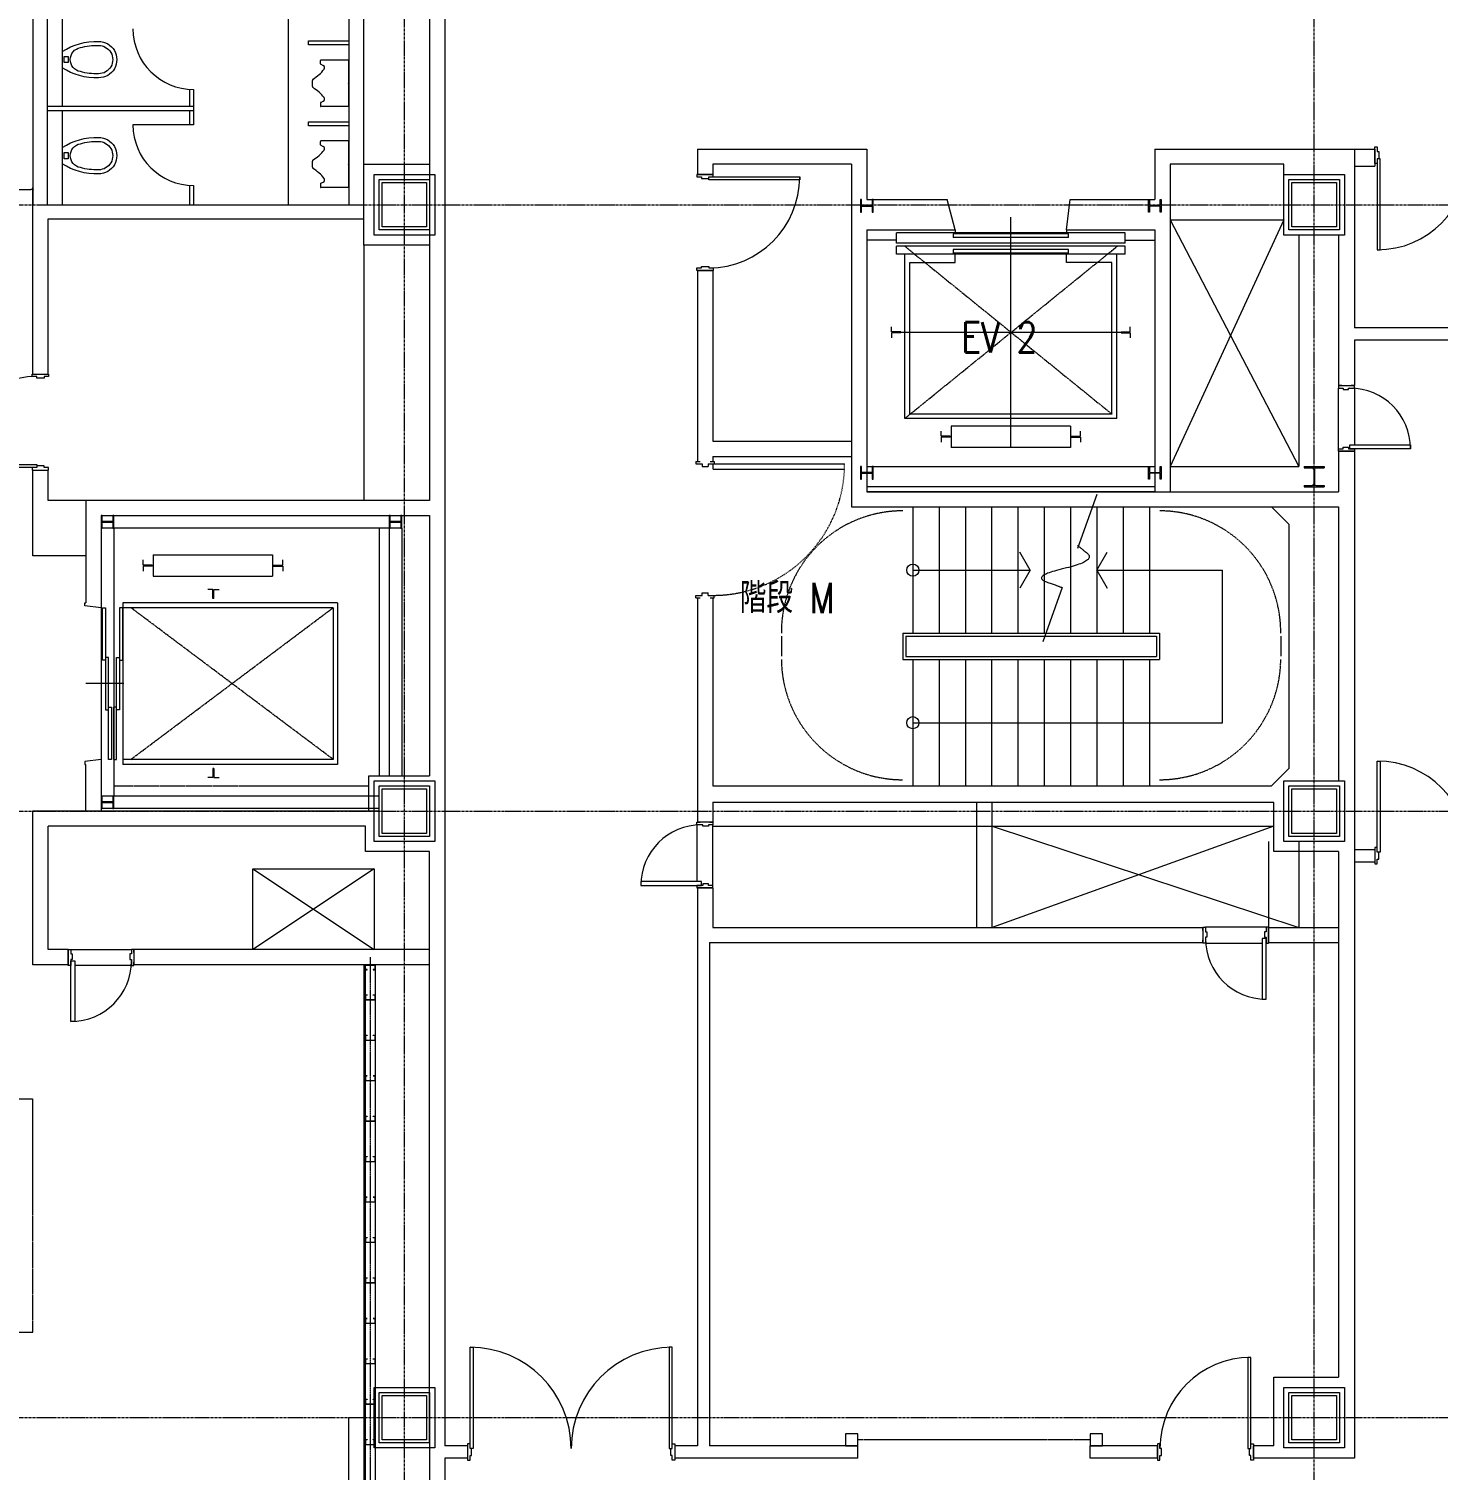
# Model space of a CAD drawing. Extents: x 73996 to 686888, y -9729 to 263202.
# Drawn here: x 513210 to 527153, y 210683 to 224942 of the extents above; entities that cross this region are included whole.
import ezdxf
from ezdxf.enums import TextEntityAlignment as Align

# ---------------------------------------------------------------- set-up
doc = ezdxf.new("R2010")
doc.units = 0
doc.header["$LTSCALE"] = 20
for name, pattern in [('Data Center Layout_L20$0$CENTER', [2, 1.25, -0.25, 0.25, -0.25]), ('Data Center Layout_L20$0$CENTERK0', [0.65, 0.5, -0.05, 0.05, -0.05]), ('Data Center Layout_L20$0$HIDDENK1', [0.334, 0.167, -0.167]), ('Data Center Layout_L20$0$HIDDENK2', [0.5, 0.25, -0.25])]:
    doc.linetypes.add(name, pattern=pattern)
for name, color, linetype, lineweight in [('Data Center Layout_L20$0$A-拆除', 252, 'Continuous', 0), ('Data Center Layout_L20$0$ARC', 252, 'Continuous', 0), ('Data Center Layout_L20$0$H-SIN', 252, 'Data Center Layout_L20$0$CENTER', 9), ('Data Center Layout_L20$0$STEEL1', 252, 'Continuous', 0), ('Data Center Layout_L20$0$SUGATA3', 252, 'Continuous', 0)]:
    doc.layers.add(name, color=color, linetype=linetype, lineweight=lineweight)
doc.layers.add('Data Center Layout_L20$0$MACHINE-DIM', color=252, linetype='Continuous')
doc.styles.add('Data Center Layout_L20$0$dim-txt', font='isocp.shx', dxfattribs={"width": 0.7, "bigfont": 'chineset.shx'})
doc.styles.add('Data Center Layout_L20$0$ROMS', font='ROMANS.shx', dxfattribs={"bigfont": 'bigfont.shx'})
doc.dimstyles.new('Data Center Layout_L20$0$ARCH-dim-200MM', dxfattribs={"dimscale": 200, "dimtxt": 0.3, "dimasz": 0.1, "dimexe": 0.1, "dimexo": 0.1, "dimgap": 0.05, "dimtad": 1, "dimdec": 0, "dimlfac": 10, "dimdsep": 46, "dimtxsty": 'Data Center Layout_L20$0$dim-txt', "dimblk": 'Data Center Layout_L20$0$_Dot', "dimcen": 2, "dimclrd": 256, "dimclre": 256, "dimclrt": 256, "dimadec": 0, "dimazin": 0, "dimtfac": 0.8, "dimtdec": 1, "dimtix": 1, "dimtmove": 2, "dimatfit": 3, "dimldrblk": 'Data Center Layout_L20$0$_ArchTick', "dimfxl": 1, "dimtvp": 1, "dimtolj": 1, "dimlwd": 13, "dimlwe": 9, "dimarcsym": 0})

# ---------------------------------------------------------------- blocks, each defined once
blk = doc.blocks.new('Data Center Layout_L20$0$A$C4DFC7D4D')
at = {"layer": 'Data Center Layout_L20$0$STEEL1'}
blk.add_lwpolyline([(0, 0), (0, 150), (11, 150), (11, 79), (139, 79), (139, 150), (150, 150), (150, 0), (139, 0), (139, 71), (11, 71), (11, 0)], close=True, dxfattribs=at)
blk = doc.blocks.new('Data Center Layout_L20$0$_Dot')
at = {"layer": 'Data Center Layout_L20$0$MACHINE-DIM', "color": 0, "lineweight": -2}
blk.add_line((-0.5, 0), (-1, 0), dxfattribs=at)
at = {"layer": 'Data Center Layout_L20$0$MACHINE-DIM', "color": 0, "const_width": 0.5}
blk.add_lwpolyline([(-0.25, 0, 1), (0.25, 0, 1)], format="xyb", close=True, dxfattribs=at)
blk = doc.blocks.new('*D100')
at = {"layer": 'Data Center Layout_L20$0$STEEL1', "lineweight": 9, "transparency": 16777216}
for p, q in [((553990, 189616), (553990, 190217)), ((555265, 189616), (555265, 190217))]:
    blk.add_line(p, q, dxfattribs=at)
at = {"layer": 'Data Center Layout_L20$0$STEEL1', "lineweight": 13, "transparency": 16777216}
blk.add_line((554010, 190197), (555245, 190197), dxfattribs=at)
at = {"layer": 'DEFPOINTS', "color": 0, "transparency": 16777216}
for p in [(555265, 190197), (553990, 189596), (555265, 189596)]:
    blk.add_point(p, dxfattribs=at)
at = {"layer": 'Data Center Layout_L20$0$STEEL1', "lineweight": 13, "transparency": 16777216, "xscale": 20, "yscale": 20, "zscale": 20, "rotation": 180}
blk.add_blockref('Data Center Layout_L20$0$_Dot', (553990, 190197), dxfattribs=at)
at = {"layer": 'Data Center Layout_L20$0$STEEL1', "lineweight": 13, "transparency": 16777216, "xscale": 20, "yscale": 20, "zscale": 20}
blk.add_blockref('Data Center Layout_L20$0$_Dot', (555265, 190197), dxfattribs=at)
at = {"layer": 'Data Center Layout_L20$0$STEEL1', "transparency": 16777216, "insert": (554628, 190237), "char_height": 60, "attachment_point": 5, "style": 'Data Center Layout_L20$0$dim-txt'}
blk.add_mtext('\\A1;12750', dxfattribs=at)
blk = doc.blocks.new('Data Center Layout_L20$0$_ArchTick')
at = {"layer": 'Data Center Layout_L20$0$MACHINE-DIM', "color": 0, "const_width": 0.15}
blk.add_lwpolyline([(-0.5, -0.5), (0.5, 0.5)], dxfattribs=at)
blk = doc.blocks.new('Data Center Layout_L20$0$A$C80dc7663')
at = {"layer": 'Data Center Layout_L20$0$A-拆除', "linetype": 'Data Center Layout_L20$0$HIDDENK1'}
for p, q in [((553415.24, 181199.59), (555265.24, 181199.59)), ((555265.24, 178891.59), (555265.24, 181199.59)), ((551666.24, 178891.59), (555265.24, 178891.59))]:
    blk.add_line(p, q, dxfattribs=at)
at = {"layer": 'Data Center Layout_L20$0$ARC'}
for p, q in [((559340.24, 196445.59), (559340.24, 189645.59)), ((559190.24, 195795.59), (559190.24, 189645.59)), ((558540.24, 190445.59), (558540.24, 194845.59)), ((555265.24, 193095.59), (555265.24, 190045.59)), ((555405.24, 192895.59), (555405.24, 190045.59)), ((557790.24, 192465.59), (557790.24, 190045.59)), ((555555.24, 191560.59), (555555.24, 191400.59)), ((555575.24, 191510.59), (555615.24, 191510.59)), ((555575.24, 191450.59), (555575.24, 191510.59)), ((555615.24, 191510.59), (555615.24, 191450.59)), ((555615.24, 191450.59), (555575.24, 191450.59)), ((558110.24, 191438.8), (558110.24, 191470.59)), ((558113.16, 191434.25), (558138.44, 191422.67)), ((558390.24, 191475.59), (558115.24, 191475.59)), ((558390.24, 191015.59), (558390.24, 191475.59)), ((558030.24, 191215.95), (558030.24, 191275.23)), ((558110.24, 191052.38), (558110.24, 191020.59)), ((558113.16, 191056.93), (558138.3, 191068.45)), ((558390.24, 191015.59), (558115.24, 191015.59)), ((558110.24, 190638.8), (558110.24, 190670.59)), ((558390.24, 190675.59), (558115.24, 190675.59)), ((558390.24, 190215.59), (558390.24, 190675.59)), ((555555.24, 190610.59), (555555.24, 190450.59)), ((555575.24, 190560.59), (555615.24, 190560.59)), ((555575.24, 190500.59), (555575.24, 190560.59)), ((555615.24, 190560.59), (555615.24, 190500.59)), ((558113.16, 190634.25), (558138.44, 190622.67)), ((561840.24, 190595.59), (561840.24, 190345.59)), ((568340.24, 190595.59), (568340.24, 188825.59)), ((568340.24, 190595.59), (568540.24, 190595.59)), ((568540.24, 190595.59), (568540.24, 190425.59)), ((555615.24, 190500.59), (555575.24, 190500.59)), ((558030.24, 190415.95), (558030.24, 190475.23)), ((558540.24, 189645.59), (558540.24, 190445.59)), ((561990.24, 190445.59), (561990.24, 190345.59)), ((563365.24, 190445.59), (561990.24, 190445.59)), ((567640.24, 190445.59), (566515.24, 190445.59)), ((567640.24, 190345.59), (567640.24, 190445.59)), ((568340.24, 190425.59), (568540.24, 190425.59)), ((558110.24, 190252.38), (558110.24, 190220.59)), ((558113.16, 190256.93), (558138.3, 190268.45)), ((559340.24, 190295.59), (559340.24, 177765.59)), ((561840.24, 190345.59), (561990.24, 190345.59)), ((558390.24, 190215.59), (558115.24, 190215.59)), ((564390.24, 189795.59), (564309.86, 190095.59)), ((555405.24, 190045.59), (558540.24, 190045.59)), ((555415.24, 189905.59), (558540.24, 189905.59)), ((558540.24, 189645.59), (558540.24, 189895.59)), ((564390.24, 189795.59), (564390.24, 189765.59)), ((565490.24, 189795.59), (565490.24, 189765.59)), ((566515.24, 189895.59), (567790.24, 187455.59)), ((567640.24, 189895.59), (566515.24, 187455.59)), ((566515.24, 189895.59), (567640.24, 189895.59)), ((563810.24, 189695.59), (563515.24, 189695.59)), ((566070.24, 189765.59), (563810.24, 189765.59)), ((563810.24, 189665.59), (563810.24, 189765.59)), ((566070.24, 189665.59), (563810.24, 189665.59)), ((565510.24, 189755.59), (564370.24, 189755.59)), ((564370.24, 189755.59), (564370.24, 189720.59)), ((565510.24, 189720.59), (564370.24, 189720.59)), ((565510.24, 189720.59), (565510.24, 189755.59)), ((566070.24, 189665.59), (566070.24, 189765.59)), ((566070.24, 189695.59), (566365.24, 189695.59)), ((567790.24, 189745.59), (567790.24, 187455.59)), ((568180.24, 189745.59), (568180.24, 188255.59)), ((558540.24, 189645.59), (558540.24, 187120.59)), ((559190.24, 189645.59), (558540.24, 189645.59)), ((559190.24, 189645.59), (559190.24, 187120.59)), ((566070.24, 189635.59), (563810.24, 189635.59)), ((563810.24, 189555.59), (563810.24, 189635.59)), ((566070.24, 189555.59), (563810.24, 189555.59)), ((563890.24, 187929.59), (563890.24, 189555.59)), ((565510.24, 189600.59), (564370.24, 189600.59)), ((564370.24, 189600.59), (564370.24, 189565.59)), ((565510.24, 189565.59), (564370.24, 189565.59)), ((564390.24, 189473.59), (564390.24, 189555.59)), ((565490.24, 189473.59), (565490.24, 189555.59)), ((565510.24, 189565.59), (565510.24, 189600.59)), ((565990.24, 187929.59), (565990.24, 189555.59)), ((566070.24, 189555.59), (566070.24, 189635.59)), ((561840.24, 189395.59), (561840.24, 187505.59)), ((561840.24, 189395.59), (561990.24, 189395.59)), ((561990.24, 189395.59), (561990.24, 187705.59)), ((563940.24, 187973.59), (563940.24, 189473.59)), ((563940.24, 189473.59), (564390.24, 189473.59)), ((565940.24, 189473.59), (565490.24, 189473.59)), ((565940.24, 187973.59), (565940.24, 189473.59)), ((563760.24, 188787.59), (563760.24, 188837.59)), ((566120.24, 188787.59), (566120.24, 188837.59)), ((570340.24, 188825.59), (568340.24, 188825.59)), ((563850.24, 188787.59), (563760.24, 188787.59)), ((563760.24, 188777.59), (563760.24, 188727.59)), ((563850.24, 188777.59), (563760.24, 188777.59)), ((563850.24, 188777.59), (563850.24, 188787.59)), ((566030.24, 188782.59), (563850.24, 188782.59)), ((566030.24, 188777.59), (566030.24, 188787.59)), ((566030.24, 188787.59), (566120.24, 188787.59)), ((566030.24, 188777.59), (566120.24, 188777.59)), ((566120.24, 188777.59), (566120.24, 188727.59)), ((570240.24, 188705.59), (568340.24, 188705.59)), ((568340.24, 188705.59), (568340.24, 188255.59)), ((555265.24, 188370.2), (555415.24, 188370.2)), ((568180.24, 188255.59), (568340.24, 188255.59)), ((568181.24, 187630.59), (568181.24, 188230.59)), ((568339.24, 188230.59), (568339.24, 187670.59)), ((565940.24, 187973.59), (563940.24, 187973.59)), ((565990.24, 187929.59), (563890.24, 187929.59)), ((564250.24, 187754.59), (564250.24, 187804.59)), ((565530.24, 187854.59), (564350.24, 187854.59)), ((564350.24, 187854.59), (564350.24, 187644.59)), ((565530.24, 187854.59), (565530.24, 187644.59)), ((565630.24, 187754.59), (565630.24, 187804.59)), ((561990.24, 187705.59), (563365.24, 187705.59)), ((564340.24, 187754.59), (564250.24, 187754.59)), ((564340.24, 187744.59), (564250.24, 187744.59)), ((564250.24, 187744.59), (564250.24, 187694.59)), ((564340.24, 187744.59), (564340.24, 187754.59)), ((565540.24, 187754.59), (565630.24, 187754.59)), ((565540.24, 187744.59), (565540.24, 187754.59)), ((565540.24, 187744.59), (565630.24, 187744.59)), ((565630.24, 187744.59), (565630.24, 187694.59)), ((561990.24, 187555.59), (561990.24, 187505.59)), ((561990.24, 187555.59), (563365.24, 187555.59)), ((563365.24, 187555.59), (563365.24, 187055.59)), ((565530.24, 187644.59), (564350.24, 187644.59)), ((568180.24, 187605.59), (568180.24, 187205.59)), ((568180.24, 187605.59), (568340.24, 187605.59)), ((568340.24, 187605.59), (568340.24, 177645.59)), ((555265.24, 187420.59), (555415.24, 187420.59)), ((561825.24, 187505.59), (561865.24, 187505.59)), ((561825.24, 187505.59), (561825.24, 187480.59)), ((561825.24, 187480.59), (561885.24, 187480.59)), ((561885.24, 187480.59), (561885.24, 187455.59)), ((561885.24, 187455.59), (561945.24, 187455.59)), ((561945.24, 187480.59), (561945.24, 187455.59)), ((561945.24, 187480.59), (562005.24, 187480.59)), ((561945.24, 187480.59), (563295.24, 187480.59)), ((561965.24, 187505.59), (562005.24, 187505.59)), ((561995.24, 187430.59), (561995.24, 187480.59)), ((561995.24, 187430.59), (563294.28, 187430.59)), ((562005.24, 187505.59), (562005.24, 187480.59)), ((563515.24, 187455.59), (566365.24, 187455.59)), ((566515.24, 187455.59), (567790.24, 187455.59)), ((567840.24, 187455.59), (567840.24, 187443.59)), ((567840.24, 187455.59), (568040.24, 187455.59)), ((567840.24, 187443.59), (567923.24, 187443.59)), ((567936.24, 187430.59), (567936.24, 187280.59)), ((567944.24, 187430.59), (567944.24, 187280.59)), ((567957.24, 187443.59), (568040.24, 187443.59)), ((568040.24, 187455.59), (568040.24, 187443.59)), ((566365.24, 187255.59), (563515.24, 187255.59)), ((567840.24, 187267.59), (567840.24, 187255.59)), ((567840.24, 187267.59), (567923.24, 187267.59)), ((567840.24, 187255.59), (568040.24, 187255.59)), ((567957.24, 187267.59), (568040.24, 187267.59)), ((568040.24, 187267.59), (568040.24, 187255.59)), ((563515.24, 187205.59), (568180.24, 187205.59)), ((559190.24, 186970.59), (559190.24, 184445.59)), ((563365.24, 187055.59), (568180.24, 187055.59)), ((567519.53, 187055.59), (567690.24, 186884.88)), ((568180.24, 187055.59), (568180.24, 184345.59)), ((558915.24, 186845.59), (555940.24, 186845.59)), ((555940.24, 186845.59), (555940.24, 184195.59)), ((556065.24, 186845.59), (556065.24, 184195.59)), ((558790.24, 186845.59), (558790.24, 184395.59)), ((558915.24, 186845.59), (558915.24, 184395.59)), ((559190.24, 186845.59), (559190.24, 184445.59)), ((567690.24, 186884.88), (567690.24, 184466.3)), ((559190.24, 186695.59), (559190.24, 184395.59)), ((555790.24, 186570.59), (555265.24, 186570.59)), ((556356.62, 186480.6), (556356.62, 186530.6)), ((556456.62, 186580.6), (557636.62, 186580.6)), ((556456.62, 186580.6), (556456.62, 186370.6)), ((557636.62, 186580.6), (557636.62, 186370.6)), ((557736.62, 186480.6), (557736.62, 186530.6)), ((556446.62, 186480.6), (556356.62, 186480.6)), ((556356.62, 186470.6), (556356.62, 186420.6)), ((556446.62, 186470.6), (556356.62, 186470.6)), ((556446.62, 186480.6), (556446.62, 186470.6)), ((556456.62, 186370.6), (557636.62, 186370.6)), ((557646.62, 186480.6), (557736.62, 186480.6)), ((557646.62, 186480.6), (557646.62, 186470.6)), ((557646.62, 186470.6), (557736.62, 186470.6)), ((557736.62, 186470.6), (557736.62, 186420.6)), ((557046.62, 186238.09), (556996.62, 186238.09)), ((557046.62, 186148.09), (557046.62, 186238.09)), ((557056.62, 186148.09), (557056.62, 186238.09)), ((557056.62, 186238.09), (557106.62, 186238.09)), ((558279.62, 186108.09), (556153.62, 186108.09)), ((556153.62, 186108.09), (556153.62, 184508.09)), ((557056.62, 186148.09), (557046.62, 186148.09)), ((558279.62, 186108.09), (558279.62, 184508.09)), ((561825.24, 186180.59), (561885.24, 186180.59)), ((561825.24, 186155.59), (561825.24, 186180.59)), ((561825.24, 186155.59), (561865.24, 186155.59)), ((561840.24, 186155.59), (561840.24, 183935.59)), ((561885.24, 186205.59), (561945.24, 186205.59)), ((561885.24, 186180.59), (561885.24, 186205.59)), ((561945.24, 186180.59), (561945.24, 186205.59)), ((561945.24, 186180.59), (562005.24, 186180.59)), ((561965.24, 186155.59), (562005.24, 186155.59)), ((561990.24, 186155.59), (561990.24, 184295.59)), ((562005.24, 186155.59), (562005.24, 186180.59)), ((556235.62, 186058.09), (556153.62, 186058.09)), ((558235.62, 186058.09), (556235.62, 186058.09)), ((556235.62, 186058.09), (556235.62, 186058.09)), ((558235.62, 186058.09), (558235.62, 184558.09)), ((556165.24, 185307.59), (555788.62, 185307.59)), ((556235.62, 184558.09), (556153.62, 184558.09)), ((558235.62, 184558.09), (556235.62, 184558.09)), ((556235.62, 184558.09), (556235.62, 184558.09)), ((558279.62, 184508.09), (556153.62, 184508.09)), ((557046.62, 184378.09), (556996.62, 184378.09)), ((557056.62, 184468.09), (557046.62, 184468.09)), ((557046.62, 184468.09), (557046.62, 184378.09)), ((557056.62, 184468.09), (557056.62, 184378.09)), ((557056.62, 184378.09), (557106.62, 184378.09)), ((558590.24, 184395.59), (559190.24, 184395.59)), ((567519.53, 184295.59), (567690.24, 184466.3)), ((561990.24, 184295.59), (567519.53, 184295.59)), ((558690.24, 184195.59), (555940.24, 184195.59)), ((561990.24, 184135.59), (567540.24, 184135.59)), ((561990.24, 184135.59), (561990.24, 183935.59)), ((564605.24, 182895.59), (564605.24, 184135.59)), ((564755.24, 182895.59), (564755.24, 184135.59)), ((567540.24, 183645.59), (567540.24, 184131.56)), ((558690.24, 184070.59), (555940.24, 184070.59)), ((558555.24, 183895.59), (555415.24, 183895.59)), ((558555.24, 183645.59), (558555.24, 183895.59)), ((561834.74, 183910.59), (561834.74, 183350.59)), ((561990.24, 183935.59), (561840.24, 183935.59)), ((561990.24, 183895.59), (567540.24, 183895.59)), ((561992.74, 183310.59), (561992.74, 183910.59)), ((564755.24, 183895.59), (567790.24, 182895.59)), ((567540.24, 183895.59), (564755.24, 182895.59)), ((567490.24, 183745.59), (567490.24, 182895.59)), ((567790.24, 183745.59), (567790.24, 182895.59)), ((568340.24, 183665.59), (568540.24, 183665.59)), ((568540.24, 183665.59), (568540.24, 183545.59)), ((559190.24, 183645.59), (558555.24, 183645.59)), ((559190.24, 177795.59), (559190.24, 183645.59)), ((568180.24, 183645.59), (567540.24, 183645.59)), ((568180.24, 183645.59), (568180.24, 178445.59)), ((568340.24, 183545.59), (568540.24, 183545.59)), ((557440.24, 183475.59), (558640.24, 182675.59)), ((558640.24, 183475.59), (557440.24, 182675.59)), ((561840.24, 183285.59), (561840.24, 177765.59)), ((561990.24, 183285.59), (561840.24, 183285.59)), ((561990.24, 183285.59), (561990.24, 182895.59)), ((561990.24, 182895.59), (566840.24, 182895.59)), ((566840.24, 182895.59), (566840.24, 182745.59)), ((567465.24, 182898.09), (566865.24, 182898.09)), ((567490.24, 182895.59), (567490.24, 182745.59)), ((567490.24, 182895.59), (567490.24, 182745.59)), ((567490.24, 182895.59), (568180.24, 182895.59)), ((555615.24, 182675.59), (555415.24, 182675.59)), ((555615.24, 182675.59), (555615.24, 182525.59)), ((555640.24, 182678.09), (556240.24, 182678.09)), ((559190.24, 182675.59), (556265.24, 182675.59)), ((556265.24, 182675.59), (556265.24, 182525.59)), ((561960.24, 182745.59), (561960.24, 177765.59)), ((561960.24, 182745.59), (566840.24, 182745.59)), ((566865.24, 182740.09), (567425.24, 182740.09)), ((567490.24, 182745.59), (568180.24, 182745.59)), ((555615.24, 182525.59), (555265.24, 182525.59)), ((556240.24, 182520.09), (555680.24, 182520.09)), ((559190.24, 182525.59), (556265.24, 182525.59)), ((558540.24, 182525.59), (558540.24, 178045.59)), ((558552.74, 182525.59), (558552.74, 178117.59)), ((558652.74, 182525.59), (558652.74, 178045.59)), ((558552.74, 178707.61), (558552.74, 175639.59)), ((567540.24, 177765.59), (567540.24, 178445.59)), ((567540.24, 178445.59), (568180.24, 178445.59)), ((558690.24, 177795.59), (558690.24, 178295.59)), ((558690.24, 177795.59), (558690.24, 178295.59)), ((558690.24, 177795.59), (558690.24, 178295.59)), ((558540.24, 178045.59), (558540.24, 175639.59)), ((558652.74, 178045.59), (558652.74, 175639.59)), ((559190.24, 177795.59), (559190.24, 171795.59)), ((559565.24, 177765.59), (559340.24, 177765.59)), ((559565.24, 177765.59), (559565.24, 177645.59)), ((561615.24, 177765.59), (561615.24, 177645.59)), ((561840.24, 177765.59), (561615.24, 177765.59)), ((563425.24, 177765.59), (561960.24, 177765.59)), ((563425.24, 177645.59), (563425.24, 177765.59)), ((566390.24, 177765.59), (565725.24, 177765.59)), ((565725.24, 177645.59), (565725.24, 177765.59)), ((566390.24, 177645.59), (566390.24, 177765.59)), ((567340.24, 177645.59), (567340.24, 177765.59)), ((567540.24, 177765.59), (567340.24, 177765.59)), ((559340.24, 177645.59), (559340.24, 171645.59)), ((559565.24, 177645.59), (559340.24, 177645.59)), ((563425.24, 177645.59), (561615.24, 177645.59)), ((566390.24, 177645.59), (565725.24, 177645.59)), ((568340.24, 177645.59), (567340.24, 177645.59))]:
    blk.add_line(p, q, dxfattribs=at)
at = {"layer": 'Data Center Layout_L20$0$ARC', "linetype": 'Continuous'}
for p, q in [((561840.24, 190595.59), (563515.24, 190595.59)), ((563515.24, 190595.59), (563515.24, 190095.59)), ((566365.24, 190595.59), (568340.24, 190595.59)), ((566365.24, 190595.59), (566365.24, 190095.59)), ((563365.24, 190445.59), (563365.24, 187205.59)), ((566515.24, 190445.59), (566515.24, 187205.59)), ((563515.24, 190095.59), (564309.86, 190095.59)), ((565490.24, 189795.59), (565527.74, 190095.59)), ((565527.74, 190095.59), (566365.24, 190095.59)), ((555265.24, 188370.2), (555265.24, 190045.59)), ((555415.24, 188370.2), (555415.24, 189905.59)), ((563515.24, 189795.59), (563515.24, 187205.59)), ((563515.24, 189795.59), (564390.24, 189795.59)), ((565490.24, 189795.59), (566365.24, 189795.59)), ((566365.24, 189795.59), (566365.24, 187205.59)), ((555265.24, 186570.59), (555265.24, 187420.59)), ((555415.24, 187120.59), (555415.24, 187420.59)), ((559190.24, 187120.59), (555415.24, 187120.59)), ((555790.24, 187120.59), (555790.24, 186108.09)), ((566365.24, 187205.59), (563515.24, 187205.59)), ((555940.24, 186970.59), (559190.24, 186970.59)), ((555940.24, 186970.59), (555940.24, 186058.09)), ((555780.24, 186078.09), (555780.24, 186108.09)), ((555780.24, 186108.09), (555790.24, 186108.09)), ((555940.24, 186058.09), (555780.24, 186078.09)), ((555940.24, 184558.09), (555780.24, 184538.09)), ((555780.24, 184538.09), (555780.24, 184508.09)), ((555940.24, 184558.09), (555940.24, 184045.59)), ((555780.24, 184508.09), (555790.24, 184508.09)), ((555790.24, 184045.59), (555790.24, 184508.09)), ((558590.24, 184045.59), (558590.24, 184395.59)), ((558690.24, 184045.59), (555265.24, 184045.59)), ((555265.24, 182525.59), (555265.24, 184045.59)), ((555415.24, 182675.59), (555415.24, 183895.59))]:
    blk.add_line(p, q, dxfattribs=at)
at = {"layer": 'Data Center Layout_L20$0$ARC', "linetype": 'Data Center Layout_L20$0$CENTERK0'}
for p, q in [((564940.24, 187644.59), (564940.24, 189920.59)), ((563890.24, 187929.59), (565994.51, 189635.59)), ((563890.24, 189635.59), (565940.24, 187973.59)), ((556235.62, 184558.09), (558235.62, 186058.09)), ((558235.62, 184558.09), (556235.62, 186058.09))]:
    blk.add_line(p, q, dxfattribs=at)
at = {"layer": 'Data Center Layout_L20$0$ARC', "linetype": 'Data Center Layout_L20$0$HIDDENK1'}
for p, q in [((558690.24, 186845.59), (558690.24, 184395.59)), ((556065.24, 184295.59), (558590.24, 184295.59)), ((565725.24, 177825.59), (563425.24, 177825.59))]:
    blk.add_line(p, q, dxfattribs=at)
at = {"layer": 'Data Center Layout_L20$0$ARC'}
for points in [[(568540.24, 190616.59), (568565.24, 190616.59), (568565.24, 190571.59), (568580.24, 190571.59), (568580.24, 190499.59), (568565.24, 190499.59), (568565.24, 190454.59), (568540.24, 190454.59), (568540.24, 190616.59)], [(558540.24, 190045.59), (558540.24, 190445.59)], [(558540.24, 190445.59), (559190.24, 190445.59)], [(558540.24, 190445.59), (559190.24, 190445.59)], [(561834.24, 190345.59), (561834.24, 190320.59), (561879.24, 190320.59), (561879.24, 190305.59), (561951.24, 190305.59), (561951.24, 190320.59), (561996.24, 190320.59), (561996.24, 190345.59), (561834.24, 190345.59)], [(561834.24, 189395.59), (561834.24, 189420.59), (561879.24, 189420.59), (561879.24, 189435.59), (561951.24, 189435.59), (561951.24, 189420.59), (561996.24, 189420.59), (561996.24, 189395.59), (561834.24, 189395.59)], [(555421.24, 188370.2), (555421.24, 188345.2), (555376.24, 188345.2), (555376.24, 188330.2), (555304.24, 188330.2), (555304.24, 188345.2), (555259.24, 188345.2), (555259.24, 188370.2), (555421.24, 188370.2)], [(568213.24, 188255.59), (568181.24, 188255.59), (568181.24, 188230.59), (568226.24, 188230.59), (568226.24, 188215.59), (568281.24, 188215.59), (568281.24, 188230.59), (568339.24, 188230.59), (568339.24, 188255.59), (568307.24, 188255.59)], [(555421.24, 187420.59), (555421.24, 187445.59), (555376.24, 187445.59), (555376.24, 187460.59), (555304.24, 187460.59), (555304.24, 187445.59), (555259.24, 187445.59), (555259.24, 187420.59), (555421.24, 187420.59)], [(561960.74, 183935.59), (561992.74, 183935.59), (561992.74, 183910.59), (561947.74, 183910.59), (561947.74, 183895.59), (561892.74, 183895.59), (561892.74, 183910.59), (561834.74, 183910.59), (561834.74, 183935.59), (561866.74, 183935.59)], [(568540.24, 183524.59), (568565.24, 183524.59), (568565.24, 183569.59), (568580.24, 183569.59), (568580.24, 183641.59), (568565.24, 183641.59), (568565.24, 183686.59), (568540.24, 183686.59), (568540.24, 183524.59)], [(566840.24, 182866.09), (566840.24, 182898.09), (566865.24, 182898.09), (566865.24, 182853.09), (566880.24, 182853.09), (566880.24, 182798.09), (566865.24, 182798.09), (566865.24, 182740.09), (566840.24, 182740.09), (566840.24, 182772.09)], [(556265.24, 182646.09), (556265.24, 182678.09), (556240.24, 182678.09), (556240.24, 182633.09), (556225.24, 182633.09), (556225.24, 182578.09), (556240.24, 182578.09), (556240.24, 182520.09), (556265.24, 182520.09), (556265.24, 182552.09)], [(559565.24, 177624.59), (559590.24, 177624.59), (559590.24, 177669.59), (559605.24, 177669.59), (559605.24, 177741.59), (559590.24, 177741.59), (559590.24, 177786.59), (559565.24, 177786.59), (559565.24, 177624.59)], [(561615.24, 177624.59), (561590.24, 177624.59), (561590.24, 177669.59), (561575.24, 177669.59), (561575.24, 177741.59), (561590.24, 177741.59), (561590.24, 177786.59), (561615.24, 177786.59), (561615.24, 177624.59)], [(566390.24, 177624.59), (566415.24, 177624.59), (566415.24, 177669.59), (566430.24, 177669.59), (566430.24, 177741.59), (566415.24, 177741.59), (566415.24, 177786.59), (566390.24, 177786.59), (566390.24, 177624.59)], [(567340.24, 177624.59), (567315.24, 177624.59), (567315.24, 177669.59), (567300.24, 177669.59), (567300.24, 177741.59), (567315.24, 177741.59), (567315.24, 177786.59), (567340.24, 177786.59), (567340.24, 177624.59)]]:
    blk.add_lwpolyline(points, dxfattribs=at)
for points in [[(568565.24, 189599.59), (568595.24, 189599.59), (568595.24, 190499.59), (568565.24, 190499.59)], [(558640.24, 190345.59), (559240.24, 190345.59), (559240.24, 189745.59), (558640.24, 189745.59)], [(558690.24, 189795.59), (558690.24, 190295.59), (559190.24, 190295.59), (559190.24, 189795.59)], [(558720.24, 189825.59), (558720.24, 190265.59), (559160.24, 190265.59), (559160.24, 189825.59)], [(562851.24, 190320.59), (562851.24, 190290.59), (561951.24, 190290.59), (561951.24, 190320.59)], [(567640.24, 190345.59), (568240.24, 190345.59), (568240.24, 189745.59), (567640.24, 189745.59)], [(567690.24, 189795.59), (567690.24, 190295.59), (568190.24, 190295.59), (568190.24, 189795.59)], [(567720.24, 189825.59), (567720.24, 190265.59), (568160.24, 190265.59), (568160.24, 189825.59)], [(568213.24, 187605.59), (568181.24, 187605.59), (568181.24, 187630.59), (568226.24, 187630.59), (568226.24, 187645.59), (568281.24, 187645.59), (568281.24, 187630.59), (568339.24, 187630.59), (568339.24, 187605.59), (568307.24, 187605.59)], [(554404.24, 187445.59), (554404.24, 187475.59), (555304.24, 187475.59), (555304.24, 187445.59)], [(555953.62, 185541.09), (555953.62, 186058.09), (555983.62, 186058.09), (555983.62, 185541.09)], [(556153.62, 185541.09), (556153.62, 186058.09), (556123.62, 186058.09), (556123.62, 185541.09)], [(555983.62, 185566.09), (555983.62, 185049.09), (556013.62, 185049.09), (556013.62, 185566.09)], [(556123.62, 185566.09), (556123.62, 185049.09), (556093.62, 185049.09), (556093.62, 185566.09)], [(556043.62, 185074.09), (556043.62, 184557.09), (556013.62, 184557.09), (556013.62, 185074.09)], [(556063.62, 185074.09), (556063.62, 184557.09), (556093.62, 184557.09), (556093.62, 185074.09)], [(568565.24, 184541.59), (568595.24, 184541.59), (568595.24, 183641.59), (568565.24, 183641.59)], [(558640.24, 184345.59), (559240.24, 184345.59), (559240.24, 183745.59), (558640.24, 183745.59)], [(558690.24, 183795.59), (558690.24, 184295.59), (559190.24, 184295.59), (559190.24, 183795.59)], [(558720.24, 183825.59), (558720.24, 184265.59), (559160.24, 184265.59), (559160.24, 183825.59)], [(567640.24, 184345.59), (568240.24, 184345.59), (568240.24, 183745.59), (567640.24, 183745.59)], [(567690.24, 183795.59), (567690.24, 184295.59), (568190.24, 184295.59), (568190.24, 183795.59)], [(567720.24, 183825.59), (567720.24, 184265.59), (568160.24, 184265.59), (568160.24, 183825.59)], [(557440.24, 183475.59), (558640.24, 183475.59), (558640.24, 182675.59), (557440.24, 182675.59)], [(561960.74, 183285.59), (561992.74, 183285.59), (561992.74, 183310.59), (561947.74, 183310.59), (561947.74, 183325.59), (561892.74, 183325.59), (561892.74, 183310.59), (561834.74, 183310.59), (561834.74, 183285.59), (561866.74, 183285.59)], [(567490.24, 182866.09), (567490.24, 182898.09), (567465.24, 182898.09), (567465.24, 182853.09), (567450.24, 182853.09), (567450.24, 182798.09), (567465.24, 182798.09), (567465.24, 182740.09), (567490.24, 182740.09), (567490.24, 182772.09)], [(555615.24, 182646.09), (555615.24, 182678.09), (555640.24, 182678.09), (555640.24, 182633.09), (555655.24, 182633.09), (555655.24, 182578.09), (555640.24, 182578.09), (555640.24, 182520.09), (555615.24, 182520.09), (555615.24, 182552.09)], [(559590.24, 178741.59), (559620.24, 178741.59), (559620.24, 177741.59), (559590.24, 177741.59)], [(561590.24, 178741.59), (561560.24, 178741.59), (561560.24, 177741.59), (561590.24, 177741.59)], [(567315.24, 178641.59), (567285.24, 178641.59), (567285.24, 177741.59), (567315.24, 177741.59)], [(558640.24, 178345.59), (559240.24, 178345.59), (559240.24, 177745.59), (558640.24, 177745.59)], [(558690.24, 177795.59), (558690.24, 178295.59), (559190.24, 178295.59), (559190.24, 177795.59)], [(558720.24, 177825.59), (558720.24, 178265.59), (559160.24, 178265.59), (559160.24, 177825.59)], [(567640.24, 178345.59), (568240.24, 178345.59), (568240.24, 177745.59), (567640.24, 177745.59)], [(567690.24, 177795.59), (567690.24, 178295.59), (568190.24, 178295.59), (568190.24, 177795.59)], [(567720.24, 177825.59), (567720.24, 178265.59), (568160.24, 178265.59), (568160.24, 177825.59)], [(563425.24, 177765.59), (563425.24, 177885.59), (563305.24, 177885.59), (563305.24, 177765.59)], [(565845.24, 177765.59), (565845.24, 177885.59), (565725.24, 177885.59), (565725.24, 177765.59)]]:
    blk.add_lwpolyline(points, close=True, dxfattribs=at)
at = {"layer": 'Data Center Layout_L20$0$ARC', "linetype": 'Continuous'}
for points in [[(568294.24, 187630.59), (568294.24, 187670.59), (568894.24, 187670.59), (568894.24, 187630.59)], [(561879.74, 183310.59), (561879.74, 183350.59), (561279.74, 183350.59), (561279.74, 183310.59)], [(567465.24, 182785.09), (567425.24, 182785.09), (567425.24, 182185.09), (567465.24, 182185.09)], [(555640.24, 182565.09), (555680.24, 182565.09), (555680.24, 181965.09), (555640.24, 181965.09)], [(558632.74, 182475.59), (558652.74, 182475.59), (558652.74, 182525.59), (558552.74, 182525.59), (558552.74, 182475.59), (558572.74, 182475.59), (558572.74, 182477.89), (558555.04, 182477.89), (558555.04, 182523.29), (558650.44, 182523.29), (558650.44, 182477.89), (558632.74, 182477.89)], [(558632.74, 182228.09), (558652.74, 182228.09), (558652.74, 182178.09), (558552.74, 182178.09), (558552.74, 182228.09), (558572.74, 182228.09), (558572.74, 182225.79), (558555.04, 182225.79), (558555.04, 182180.39), (558650.44, 182180.39), (558650.44, 182225.79), (558632.74, 182225.79)], [(558632.74, 181828.09), (558652.74, 181828.09), (558652.74, 181778.09), (558552.74, 181778.09), (558552.74, 181828.09), (558572.74, 181828.09), (558572.74, 181825.79), (558555.04, 181825.79), (558555.04, 181780.39), (558650.44, 181780.39), (558650.44, 181825.79), (558632.74, 181825.79)], [(558632.74, 181428.09), (558652.74, 181428.09), (558652.74, 181378.09), (558552.74, 181378.09), (558552.74, 181428.09), (558572.74, 181428.09), (558572.74, 181425.79), (558555.04, 181425.79), (558555.04, 181380.39), (558650.44, 181380.39), (558650.44, 181425.79), (558632.74, 181425.79)], [(558632.74, 181028.09), (558652.74, 181028.09), (558652.74, 180978.09), (558552.74, 180978.09), (558552.74, 181028.09), (558572.74, 181028.09), (558572.74, 181025.79), (558555.04, 181025.79), (558555.04, 180980.39), (558650.44, 180980.39), (558650.44, 181025.79), (558632.74, 181025.79)], [(558632.74, 180628.09), (558652.74, 180628.09), (558652.74, 180578.09), (558552.74, 180578.09), (558552.74, 180628.09), (558572.74, 180628.09), (558572.74, 180625.79), (558555.04, 180625.79), (558555.04, 180580.39), (558650.44, 180580.39), (558650.44, 180625.79), (558632.74, 180625.79)], [(558632.74, 180228.09), (558652.74, 180228.09), (558652.74, 180178.09), (558552.74, 180178.09), (558552.74, 180228.09), (558572.74, 180228.09), (558572.74, 180225.79), (558555.04, 180225.79), (558555.04, 180180.39), (558650.44, 180180.39), (558650.44, 180225.79), (558632.74, 180225.79)], [(558632.74, 179828.09), (558652.74, 179828.09), (558652.74, 179778.09), (558552.74, 179778.09), (558552.74, 179828.09), (558572.74, 179828.09), (558572.74, 179825.79), (558555.04, 179825.79), (558555.04, 179780.39), (558650.44, 179780.39), (558650.44, 179825.79), (558632.74, 179825.79)], [(558632.74, 179428.09), (558652.74, 179428.09), (558652.74, 179378.09), (558552.74, 179378.09), (558552.74, 179428.09), (558572.74, 179428.09), (558572.74, 179425.79), (558555.04, 179425.79), (558555.04, 179380.39), (558650.44, 179380.39), (558650.44, 179425.79), (558632.74, 179425.79)], [(558632.74, 179028.09), (558652.74, 179028.09), (558652.74, 178978.09), (558552.74, 178978.09), (558552.74, 179028.09), (558572.74, 179028.09), (558572.74, 179025.79), (558555.04, 179025.79), (558555.04, 178980.39), (558650.44, 178980.39), (558650.44, 179025.79), (558632.74, 179025.79)], [(558632.74, 178628.09), (558652.74, 178628.09), (558652.74, 178578.09), (558552.74, 178578.09), (558552.74, 178628.09), (558572.74, 178628.09), (558572.74, 178625.79), (558555.04, 178625.79), (558555.04, 178580.39), (558650.44, 178580.39), (558650.44, 178625.79), (558632.74, 178625.79)], [(558632.74, 178228.09), (558652.74, 178228.09), (558652.74, 178178.09), (558552.74, 178178.09), (558552.74, 178228.09), (558572.74, 178228.09), (558572.74, 178225.79), (558555.04, 178225.79), (558555.04, 178180.39), (558650.44, 178180.39), (558650.44, 178225.79), (558632.74, 178225.79)], [(558632.74, 177828.09), (558652.74, 177828.09), (558652.74, 177778.09), (558552.74, 177778.09), (558552.74, 177828.09), (558572.74, 177828.09), (558572.74, 177825.79), (558555.04, 177825.79), (558555.04, 177780.39), (558650.44, 177780.39), (558650.44, 177825.79), (558632.74, 177825.79)]]:
    blk.add_lwpolyline(points, close=True, dxfattribs=at)
at = {"layer": 'Data Center Layout_L20$0$ARC'}
for centre in [(558390.24, 191245.59), (558390.24, 190445.59)]:
    blk.add_circle(centre, 2, dxfattribs=at)
for centre, radius, start, end in [((557799.74, 191664.24), 445, 302.256, 321.287), ((558115.24, 191470.59), 5, 90, 180), ((558115.24, 191438.8), 5, 180, 245.373), ((558128.25, 191400.94), 24, 321.287, 65.3743), ((558045.24, 191275.23), 15, 122.255, 180), ((558045.24, 191215.95), 15, 180, 237.745), ((557799.74, 190826.94), 445, 38.7129, 57.7443), ((558128.25, 191090.24), 24, 294.626, 38.7131), ((558115.24, 191052.38), 5, 114.627, 180), ((558115.24, 191020.59), 5, 180, 270), ((558115.24, 190670.59), 5, 90, 180), ((557799.74, 190864.24), 445, 302.256, 321.287), ((558115.24, 190638.8), 5, 180, 245.373), ((558128.25, 190600.94), 24, 321.287, 65.3743), ((558045.24, 190475.23), 15, 122.255, 180), ((558045.24, 190415.95), 15, 180, 237.745), ((557799.74, 190026.94), 445, 38.7129, 57.7443), ((568565.24, 190499.59), 900, 270, 0), ((558115.24, 190252.38), 5, 114.627, 180), ((558115.24, 190220.59), 5, 180, 270), ((558128.25, 190290.24), 24, 294.626, 38.7131), ((561951.24, 190320.59), 900, 270, 0), ((555304.24, 187445.59), 900, 90, 180), ((567923.24, 187430.59), 13, 0, 90), ((567957.24, 187430.59), 13, 90, 180), ((567923.24, 187280.59), 13, 270, 0), ((567957.24, 187280.59), 13, 180, 270), ((568565.24, 183641.59), 900, 0, 90), ((559590.24, 177741.59), 1000, 0, 90), ((561590.24, 177741.59), 1000, 90, 180), ((567315.24, 177741.59), 900, 90, 180)]:
    blk.add_arc(centre, radius, start, end, dxfattribs=at)
at = {"layer": 'Data Center Layout_L20$0$ARC', "linetype": 'Continuous'}
for centre, start, end in [((568294.24, 187630.59), 360, 90), ((561879.74, 183310.59), 90, 180), ((567465.24, 182785.09), 180, 270), ((555640.24, 182565.09), 270, 360)]:
    blk.add_arc(centre, 600, start, end, dxfattribs=at)
at = {"layer": 'Data Center Layout_L20$0$ARC', "linetype": 'Data Center Layout_L20$0$HIDDENK2'}
blk.add_arc((561995.24, 187480.59), 1300, 270, 0, dxfattribs=at)
at = {"layer": 'Data Center Layout_L20$0$ARC', "extrusion": (0, 0, -1)}
for centre, major_axis, start_param, end_param in [((555892.65, 191043.92), (-615.35, 46.12), 0.91748079, 1.53261501), ((555915.24, 191480.59), (127.28, 127.28), 5.49778714, 8.6393798), ((555755.49, 191480.59), (-85.03, 85.03), 4.09618386, 6.89939042), ((555892.65, 191043.92), (562.93, 127.01), 4.65802978, 4.97091602), ((555915.24, 191480.59), (-98.99, 98.99), 0.78539816, 3.92699082), ((555892.65, 191917.26), (-604.34, 124.72), 4.47224798, 5.0873822), ((555892.65, 191917.26), (521.91, 246.24), 1.97502455, 2.28791079), ((555892.65, 190093.92), (-615.35, 46.12), 0.91748079, 1.53261501), ((555755.49, 190530.59), (-85.03, 85.03), 4.09618386, 6.89939042), ((555892.65, 190093.92), (562.93, 127.01), 4.65802978, 4.97091602), ((555915.24, 190530.59), (127.28, 127.28), 5.49778714, 8.6393798), ((555915.24, 190530.59), (-98.99, 98.99), 0.78539816, 3.92699082), ((555892.65, 190967.26), (-604.34, 124.72), 4.47224798, 5.0873822), ((555892.65, 190967.26), (521.91, 246.24), 1.97502455, 2.28791079)]:
    blk.add_ellipse(centre, major_axis=major_axis, ratio=1, start_param=start_param, end_param=end_param, dxfattribs=at)
at = {"layer": 'Data Center Layout_L20$0$ARC'}
for p in [(558390.24, 191245.59), (558390.24, 190445.59), (567940.24, 187355.59)]:
    blk.add_point(p, dxfattribs=at)
at = {"layer": 'Data Center Layout_L20$0$H-SIN'}
for p, q in [((558940.24, 124521.53), (558940.24, 230045.59)), ((567940.24, 124521.53), (567940.24, 230045.59)), ((294307.41, 190045.59), (588940.24, 190045.59)), ((294307.41, 184045.59), (588940.24, 184045.59)), ((294307.41, 178045.59), (588940.24, 178045.59))]:
    blk.add_line(p, q, dxfattribs=at)
at = {"layer": 'Data Center Layout_L20$0$H-SIN', "ltscale": 0.5}
blk.add_line((558602.74, 182600.59), (558602.74, 175567.59), dxfattribs=at)
at = {"layer": 'Data Center Layout_L20$0$SUGATA3'}
for p, q in [((558390.24, 194845.59), (558390.24, 190045.59)), ((555555.24, 191925.59), (555555.24, 191015.59)), ((556815.24, 191185.59), (556815.24, 191015.59)), ((556855.24, 191185.59), (556855.24, 190975.59)), ((556855.24, 191015.59), (555405.24, 191015.59)), ((556855.24, 190975.59), (555405.24, 190975.59)), ((555555.24, 190975.59), (555555.24, 190045.59)), ((556815.24, 190975.59), (556815.24, 190835.59)), ((556855.24, 190975.59), (556855.24, 190835.59)), ((556855.24, 190835.59), (556255.24, 190835.59)), ((556815.24, 190235.59), (556815.24, 190045.59)), ((556855.24, 190235.59), (556855.24, 190045.59)), ((565790.24, 187178.39), (565598.93, 186644.93)), ((563970.24, 187055.59), (563970.24, 185805.59)), ((564230.24, 187055.59), (564230.24, 185805.59)), ((564490.24, 187055.59), (564490.24, 185805.59)), ((564750.24, 187055.59), (564750.24, 185805.59)), ((565010.24, 187055.59), (565010.24, 185805.59)), ((565270.24, 187055.59), (565270.24, 185805.59)), ((565530.24, 187055.59), (565530.24, 185805.59)), ((565790.24, 187055.59), (565790.24, 185805.59)), ((566050.24, 187055.59), (566050.24, 185805.59)), ((566310.24, 187055.59), (566310.24, 185805.59)), ((565132.46, 186430.59), (565029.46, 186608.99)), ((565790.24, 186430.59), (565893.24, 186608.99)), ((563970.24, 186430.59), (565132.46, 186430.59)), ((565132.46, 186430.59), (565029.46, 186252.19)), ((565790.24, 186430.59), (565893.24, 186252.19)), ((565790.24, 186430.59), (567035.24, 186430.59)), ((567035.24, 184920.59), (567035.24, 186430.59)), ((565449.23, 186257.5), (565256.7, 185720.62)), ((563870.24, 185805.59), (566410.24, 185805.59)), ((563870.24, 185805.59), (563870.24, 185545.59)), ((566410.24, 185805.59), (566410.24, 185545.59)), ((563900.24, 185775.59), (566380.24, 185775.59)), ((563900.24, 185775.59), (563900.24, 185575.59)), ((566380.24, 185775.59), (566380.24, 185575.59)), ((563870.24, 185545.59), (566410.24, 185545.59)), ((563900.24, 185575.59), (566380.24, 185575.59)), ((563970.24, 185545.59), (563970.24, 184295.59)), ((564230.24, 185545.59), (564230.24, 184295.59)), ((564490.24, 185545.59), (564490.24, 184295.59)), ((564750.24, 185545.59), (564750.24, 184295.59)), ((565010.24, 185545.59), (565010.24, 184295.59)), ((565270.24, 185545.59), (565270.24, 184295.59)), ((565530.24, 185545.59), (565530.24, 184295.59)), ((565790.24, 185545.59), (565790.24, 184295.59)), ((566050.24, 185545.59), (566050.24, 184295.59)), ((566310.24, 185545.59), (566310.24, 184295.59)), ((563970.24, 184920.59), (567035.24, 184920.59)), ((558390.24, 173245.59), (558390.24, 178045.59))]:
    blk.add_line(p, q, dxfattribs=at)
at = {"layer": 'Data Center Layout_L20$0$SUGATA3', "linetype": 'Data Center Layout_L20$0$HIDDENK1'}
for p, q in [((562670.29, 185775.59), (562670.29, 185575.59)), ((567610.19, 185775.59), (567610.19, 185575.59))]:
    blk.add_line(p, q, dxfattribs=at)
at = {"layer": 'Data Center Layout_L20$0$SUGATA3'}
for points in [[(558390.24, 191625.59), (557990.24, 191625.59), (557990.24, 191665.59), (558390.24, 191665.59)], [(558390.24, 190825.59), (557990.24, 190825.59), (557990.24, 190865.59), (558390.24, 190865.59)]]:
    blk.add_lwpolyline(points, dxfattribs=at)
blk.add_polyline3d([(565598.93, 186674.93, 0), (565599.09, 186674.81, 0), (565599.55, 186674.44, 0), (565600.31, 186673.83, 0), (565601.38, 186672.97, 0), (565602.76, 186671.86, 0), (565604.44, 186670.51, 0), (565606.43, 186668.91, 0), (565608.73, 186667.07, 0), (565611.33, 186664.98, 0), (565614.24, 186662.65, 0), (565617.45, 186660.07, 0), (565620.97, 186657.24, 0), (565624.8, 186654.17, 0), (565628.93, 186650.86, 0), (565633.37, 186647.29, 0), (565638.11, 186643.49, 0), (565643.16, 186639.43, 0), (565648.52, 186635.13, 0), (565654.18, 186630.59, 0), (565660.15, 186625.8, 0), (565666.43, 186620.76, 0), (565673.01, 186615.48, 0), (565679.9, 186609.95, 0), (565687.09, 186604.18, 0), (565694.59, 186598.16, 0), (565694.59, 186598.16, 0), (565701.56, 186592.02, 0), (565707.19, 186585.88, 0), (565711.47, 186579.75, 0), (565714.39, 186573.61, 0), (565715.96, 186567.48, 0), (565716.19, 186561.35, 0), (565715.06, 186555.23, 0), (565712.58, 186549.1, 0), (565708.75, 186542.98, 0), (565703.57, 186536.87, 0), (565697.03, 186530.75, 0), (565689.15, 186524.64, 0), (565679.92, 186518.53, 0), (565669.33, 186512.42, 0), (565657.4, 186506.31, 0), (565644.11, 186500.21, 0), (565629.47, 186494.11, 0), (565613.48, 186488.01, 0), (565596.15, 186481.91, 0), (565577.46, 186475.82, 0), (565557.41, 186469.73, 0), (565536.02, 186463.64, 0), (565513.28, 186457.55, 0), (565489.19, 186451.47, 0), (565463.74, 186445.39, 0), (565463.74, 186445.39, 0), (565438.39, 186439.34, 0), (565414.59, 186433.36, 0), (565392.33, 186427.44, 0), (565371.61, 186421.58, 0), (565352.44, 186415.79, 0), (565334.81, 186410.06, 0), (565318.73, 186404.4, 0), (565304.19, 186398.8, 0), (565291.19, 186393.27, 0), (565279.74, 186387.8, 0), (565269.83, 186382.39, 0), (565261.47, 186377.05, 0), (565254.65, 186371.77, 0), (565249.37, 186366.56, 0), (565245.64, 186361.41, 0), (565243.45, 186356.32, 0), (565242.81, 186351.3, 0), (565243.71, 186346.34, 0), (565246.15, 186341.45, 0), (565250.14, 186336.62, 0), (565255.67, 186331.86, 0), (565262.75, 186327.16, 0), (565271.37, 186322.52, 0), (565281.53, 186317.95, 0), (565293.24, 186313.44, 0), (565293.24, 186313.44, 0), (565305.47, 186309.06, 0), (565317.2, 186304.85, 0), (565328.43, 186300.82, 0), (565339.16, 186296.97, 0), (565349.4, 186293.3, 0), (565359.13, 186289.81, 0), (565368.37, 186286.5, 0), (565377.1, 186283.37, 0), (565385.34, 186280.42, 0), (565393.08, 186277.64, 0), (565400.31, 186275.04, 0), (565407.05, 186272.63, 0), (565413.29, 186270.39, 0), (565419.03, 186268.33, 0), (565424.27, 186266.45, 0), (565429.02, 186264.75, 0), (565433.26, 186263.23, 0), (565437, 186261.89, 0), (565440.25, 186260.72, 0), (565442.99, 186259.74, 0), (565445.24, 186258.93, 0), (565446.99, 186258.31, 0), (565448.24, 186257.86, 0), (565448.98, 186257.59, 0), (565449.23, 186257.5, 0)], dxfattribs=at)
for centre in [(563970.24, 186430.59), (563970.24, 184920.59)]:
    blk.add_circle(centre, 60, dxfattribs=at)
for centre in [(556855.24, 191785.59), (556855.24, 190835.59)]:
    blk.add_arc(centre, 600, 180, 270, dxfattribs=at)
at = {"layer": 'Data Center Layout_L20$0$SUGATA3', "linetype": 'Data Center Layout_L20$0$HIDDENK1'}
for centre, start, end in [((563870.24, 185816.59), 90, 180.525219), ((566410.24, 185816.59), 359.474781, 90), ((563870.24, 185556.59), 180.525219, 270), ((566410.24, 185556.59), 270, 359.474781)]:
    blk.add_arc(centre, 1200, start, end, dxfattribs=at)
at = {"layer": 'Data Center Layout_L20$0$H-SIN'}
for p, xscale, yscale, zscale, rotation in [((563453.24, 190095.59), -0.8333333333139308, 0.8333333333333334, 0.8333333333333334, 180.0000000019211), ((566427.24, 190095.59), 0.8333333333139308, 0.8333333333139308, 0.8333333333139308, 179.9999999980789), ((563453.24, 187455.59), -0.8333333333139308, 0.8333333333333334, 0.8333333333333334, 180.0000000019211), ((566427.24, 187455.59), 0.8333333333139308, 0.8333333333139308, 0.8333333333139308, 179.9999999980789), ((555940.24, 186970.59), -0.8333333333139308, 0.8333333333333334, 0.8333333333333334, 180.0000000019211), ((558790.24, 186970.59), -0.8333333333139308, 0.8333333333333334, 0.8333333333333334, 180.0000000019211), ((555940.24, 184195.59), -0.8333333333139308, 0.8333333333333334, 0.8333333333333334, 180.0000000019211)]:
    blk.add_blockref('Data Center Layout_L20$0$A$C4DFC7D4D', p, dxfattribs=dict(at, xscale=xscale, yscale=yscale, zscale=zscale, rotation=rotation))
at = {"layer": 'Data Center Layout_L20$0$ARC', "style": 'Data Center Layout_L20$0$ROMS', "width": 0.8}
for s, p in [('EV 2', (564826.34, 188734.82)), ('階段 M', (562727.32, 186155.62))]:
    blk.add_text(s, height=300, dxfattribs=at).set_placement(p, align=Align.MIDDLE_CENTER)
at = {"layer": 'Data Center Layout_L20$0$STEEL1'}
dim = blk.add_linear_dim(base=(555265.24, 190197.22), p1=(553990.24, 189595.59), p2=(555265.24, 189595.59), dimstyle='Data Center Layout_L20$0$ARCH-dim-200MM', dxfattribs=at)
dim.commit()
dim.dimension.update_dxf_attribs({"geometry": '*D100', "text_midpoint": (554627.74, 190237.22)})
blk = doc.blocks.new('Data Center Layout_L20')
blk.add_blockref('Data Center Layout_L20$0$A$C80dc7663', (-42015, 33157))

msp = doc.modelspace()

# ---------------------------------------------------------------- block references
msp.add_blockref('Data Center Layout_L20', (0, 0))

doc.saveas('drawing.dxf')
